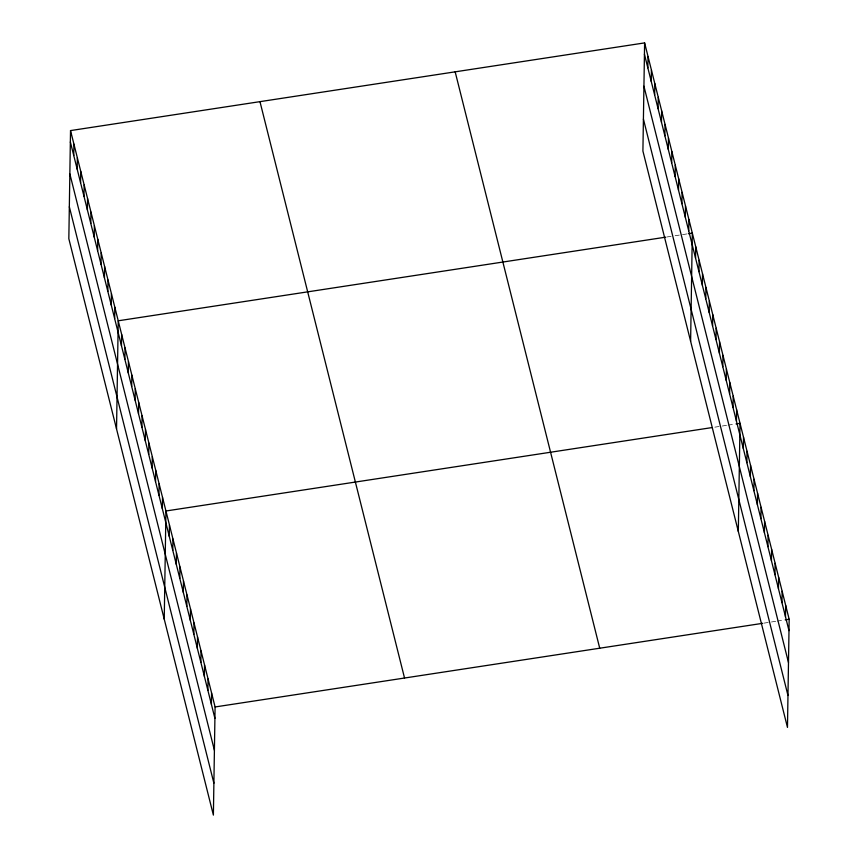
<?xml version="1.0" encoding="UTF-8"?>
<svg xmlns="http://www.w3.org/2000/svg" width="858" height="858" viewBox="0 0 858 858"><rect width="100%" height="100%" fill="white"/><g stroke="black" fill="none" stroke-linecap="round" stroke-linejoin="round"><path stroke-width="0.64" stroke-dasharray="4.29 3.22" d="M667.149 236.947L671.117 236.336M675.096 235.736L687.022 233.912M714.853 427.155L726.769 425.332M728.099 425.128L734.716 424.12M763.995 623.123L775.922 621.299M777.241 621.095L783.869 620.087"/><path stroke-width="1.29" d="M70.528 130.588L68.833 238.728L213.385 815.1L215.09 706.96L70.528 130.588L644.615 42.9L789.167 619.272L787.472 727.412L642.91 151.04L644.615 42.9M73.756 155.545L73.938 144.176M77.166 169.133L77.349 157.765M80.577 182.722L80.749 171.343M83.977 196.3L84.159 184.931M87.387 209.888L87.57 198.52M90.798 223.477L90.969 212.108M94.208 237.065L94.38 225.686M97.608 250.643L97.791 239.275M101.019 264.232L101.201 252.863M104.429 277.82L104.601 266.452M107.829 291.409L108.011 280.03M111.24 304.987L111.422 293.618M114.65 318.575L114.822 307.207M116.538 428.925L118.232 320.795L665.819 237.151M121.461 345.753L121.643 334.373M124.871 359.33L125.053 347.962M128.282 372.919L128.453 361.55M131.682 386.508L131.864 375.139M135.092 400.096L135.274 388.717M138.503 413.674L138.674 402.305M141.902 427.263L142.085 415.894M145.313 440.851L145.495 429.483M148.724 454.44L148.895 443.06M152.123 468.018L152.306 456.649M155.534 481.606L155.716 470.238M158.944 495.195L159.127 483.826M162.355 508.783L162.527 497.404M164.243 619.133L165.937 510.993L712.194 427.552M169.273 536.368L169.444 524.989M172.78 550.364L172.962 538.985M176.287 564.36L176.469 552.992M179.805 578.356L179.976 566.988M183.312 592.352L183.494 580.984M186.819 606.349L187.001 594.98M190.337 620.355L190.508 608.976M193.844 634.352L194.026 622.972M197.351 648.348L197.533 636.968M200.869 662.344L201.04 650.975M204.376 676.34L204.558 664.971M207.883 690.336L208.065 678.968M211.4 704.332L211.572 692.964M647.844 67.857L648.026 56.489M651.254 81.446L651.426 70.077M654.654 95.034L654.836 83.655M658.065 108.612L658.247 97.244M661.475 122.201L661.647 110.832M664.875 135.789L665.057 124.421M668.285 149.378L668.468 137.999M671.696 162.956L671.868 151.587M675.096 176.544L675.278 165.176M678.506 190.133L678.689 178.764M681.917 203.721L682.099 192.342M685.327 217.299L685.499 205.931M688.727 230.888L688.91 219.519M690.615 341.237L692.32 233.108L688.341 233.708M695.548 258.065L695.72 246.686M698.948 271.643L699.131 260.274M702.359 285.231L702.541 273.863M705.769 298.82L705.941 287.451M709.18 312.409L709.351 301.029M712.58 325.986L712.762 314.618M715.99 339.575L716.173 328.206M719.401 353.164L719.572 341.795M722.801 366.752L722.983 355.373M726.211 380.33L726.394 368.961M729.622 393.919L729.793 382.55M733.022 407.507L733.204 396.139M736.432 421.096L736.614 409.716M738.32 531.445L740.025 423.305L736.046 423.916M743.35 448.68L743.532 437.301M746.868 462.676L747.039 451.297M750.375 476.673L750.546 465.304M753.882 490.669L754.064 479.3M757.389 504.665L757.571 493.296M760.907 518.661L761.078 507.293M764.414 532.668L764.596 521.289M767.921 546.664L768.103 535.285M771.439 560.66L771.61 549.281M774.946 574.656L775.128 563.288M778.453 588.652L778.635 577.284M781.97 602.648L782.142 591.28M785.478 616.645L785.66 605.276M215.09 706.96L762.676 623.326M785.199 619.884L789.167 619.272M644.433 54.269L788.985 630.651M643.929 86.208L788.491 662.58M643.414 119.101L787.976 695.484M455.169 71.836L599.721 648.208M259.974 101.652L404.536 678.024M70.356 141.956L214.908 718.339M69.852 173.895L214.403 750.267M69.337 206.789L213.889 783.172"/></g></svg>
